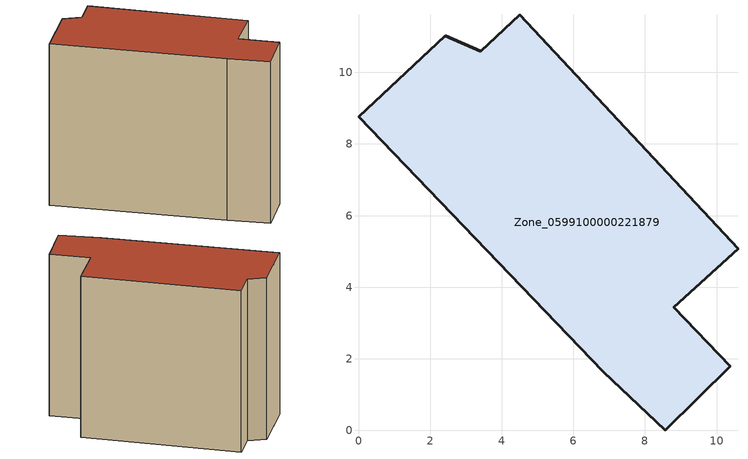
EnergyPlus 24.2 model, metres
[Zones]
Zone_0599100000221879
 floor ground (C_G): 6.84,1.65 0,8.77 2.42,11.03 3.41,10.59 4.51,11.62 10.6,5.08 8.81,3.44 10.38,1.79 8.57,0 z0
 wall outside (C_F): 3.41,10.59 2.42,11.03 0,8.77 6.84,1.65 8.57,0 10.38,1.79 8.81,3.44 10.6,5.08 4.51,11.62 3.41,10.59 z0:9.66
 roof outside (C_R): 10.6,5.08 4.51,11.62 3.41,10.59 2.42,11.03 0,8.77 6.84,1.65 8.57,0 10.38,1.79 8.81,3.44 z9.66
[BUILDING]
Pand.0599100000221879: North Axis=0; Terrain=City; Loads Convergence Tolerance Value=0.04; Temperature Convergence Tolerance Value=0.4; Solar Distribution=FullExterior; Maximum Number of Warmup Days=25; Minimum Number of Warmup Days=1
[Site:Location]
Rotterdam.The.Hague.AP_ZH_NLD Design_Conditions: Latitude=51.96; Longitude=4.45; Time Zone=1; Elevation=-4.5
[SITE:GROUNDTEMPERATURE:BUILDINGSURFACE]
18, 18, 18, 18, 18, 18, 18, 18, 18, 18, 18, 18
[MATERIAL] Thermal Absorptance=0.9; Solar Absorptance=0.7; Visible Absorptance=0.7
Name | Roughness | Thickness | Conductivity | Density | Specific Heat
G.TI.1946 | MediumSmooth | 0.15 | 1 | 540 | 1210
F.TI.1946 | Rough | 0.3 | 0.857143 | 1920 | 840
R.TI.1946 | MediumRough | 0.2 | 0.1 | 1500 | 1000
[CONSTRUCTION]
C_G: G.TI.1946
C_F: F.TI.1946
C_R: R.TI.1946
[ZONE]
Zone_0599100000221879: Type=1; Multiplier=1; Ceiling Height=Autocalculate; Volume=Autocalculate; Floor Area=autocalculate; Part of Total Floor Area=Yes
[ZONEINFILTRATION:DESIGNFLOWRATE]
Infil_Zone_0599100000221879: Zone or ZoneList or Space or SpaceList=Zone_0599100000221879; Schedule=AlwaysOn; Design Flow Rate Calculation Method=Flow/Area; Flow Rate per Floor Area=0.003; Constant Term Coefficient=1; Temperature Term Coefficient=0; Velocity Term Coefficient=0; Velocity Squared Term Coefficient=0
[HVACTEMPLATE:ZONE:IDEALLOADSAIRSYSTEM]
Zone_0599100000221879: Maximum Heating Supply Air Temperature=50; Minimum Cooling Supply Air Temperature=13; Maximum Heating Supply Air Humidity Ratio=0.0156; Minimum Cooling Supply Air Humidity Ratio=0.0077; Heating Limit=NoLimit; Cooling Limit=NoLimit; Dehumidification Control Type=ConstantSensibleHeatRatio; Cooling Sensible Heat Ratio=0.7; Dehumidification Setpoint=60; Humidification Control Type=None; Humidification Setpoint=30; Outdoor Air Method=None; Outdoor Air Flow Rate per Person=0.00944; Outdoor Air Flow Rate per Zone Floor Area=0; Outdoor Air Flow Rate per Zone=0; Demand Controlled Ventilation Type=None; Outdoor Air Economizer Type=NoEconomizer; Heat Recovery Type=None; Sensible Heat Recovery Effectiveness=0.7; Latent Heat Recovery Effectiveness=0.65
[ZONECONTROL:THERMOSTAT]
ThermostatControl_Zone_0599100000221879: Zone or ZoneList=Zone_0599100000221879; Control Type Schedule=DualSetpointControlType; Control 1=Thermostat_Zone_0599100000221879; Temperature Difference Between Cutout And Setpoint=0
[THERMOSTATSETPOINT:DUALSETPOINT]
Thermostat_Zone_0599100000221879: Heating Setpoint Temperature Schedule=HeatingSetpoint_Zone_0599100000221879; Cooling Setpoint Temperature Schedule=CoolingSetpoint_Zone_0599100000221879
[SCHEDULE:COMPACT]
HeatingSetpoint_Zone_0599100000221879: Through: 12/31, For: AllDays, Until: 24:00, 21
CoolingSetpoint_Zone_0599100000221879: Through: 12/31, For: AllDays, Until: 24:00, 24
DualSetpointControlType: Through: 12/31, For: AllDays, Until: 24:00, 4
AlwaysOn: Through: 12/31, For: AllDays, Until: 24:00, 1
